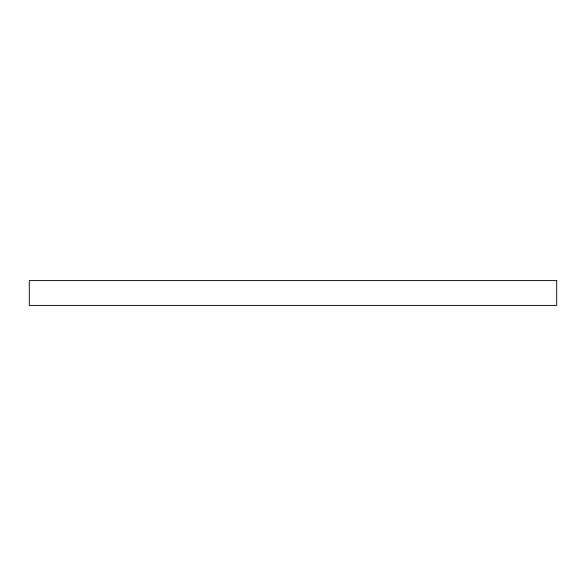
<?xml version="1.0" encoding="UTF-8"?>
<svg xmlns="http://www.w3.org/2000/svg" width="586" height="586" viewBox="0 0 586 586"><rect width="100%" height="100%" fill="white"/><g stroke="black" fill="none" stroke-linecap="round" stroke-linejoin="round"><path stroke-width="0.88" d="M556.7 280.591L29.3 280.591L29.3 305.409L556.7 305.409L556.7 280.591"/></g></svg>
